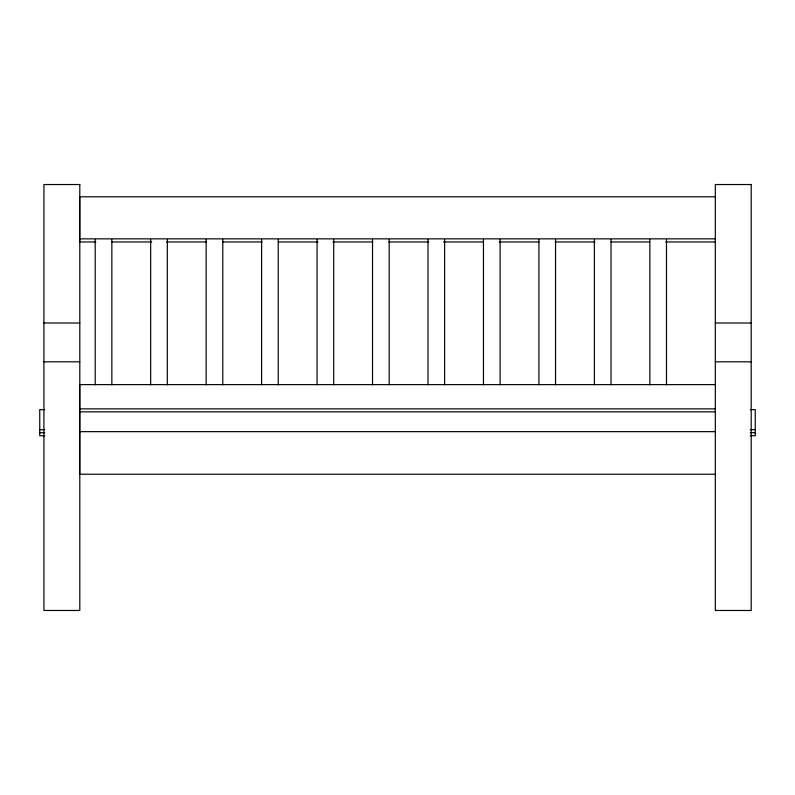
<?xml version="1.0" encoding="UTF-8"?>
<svg xmlns="http://www.w3.org/2000/svg" width="795" height="795" viewBox="0 0 795 795"><rect width="100%" height="100%" fill="white"/><g stroke="black" fill="none" stroke-linecap="round" stroke-linejoin="round"><path stroke-width="1.19" d="M715.321 196.792L79.679 196.792L79.679 241.958L95.827 241.958M79.679 238.848L715.321 238.848M111.966 241.958L151.686 241.958M166.582 241.958L206.312 241.958M222.451 241.958L262.181 241.958M278.32 241.958L318.05 241.958M332.946 241.958L372.666 241.958M388.815 241.958L428.535 241.958M443.431 241.958L483.161 241.958M499.3 241.958L539.03 241.958M555.168 241.958L594.899 241.958M611.037 241.958L649.515 241.958M665.654 241.958L715.321 241.958M43.914 322.999L79.798 322.999M715.321 322.999L751.205 322.999M43.914 361.814L79.798 361.814M715.321 361.814L751.205 361.814M715.321 384.621L79.679 384.621L79.679 474.237L715.321 474.237M79.679 408.868L715.321 408.868M44.719 409.614L39.75 409.614L39.75 435.759L44.719 435.759M750.281 409.614L755.25 409.614L755.25 435.759L750.281 435.71M79.679 411.84L715.321 411.84M39.75 429.688L44.719 429.688M750.281 429.688L755.25 429.688M79.679 431.655L715.321 431.655M39.75 432.699L44.719 432.699M750.281 432.699L755.25 432.699M666.488 239.583L666.488 384.889M649.853 239.583L649.853 384.889M611.027 239.583L611.027 384.889M594.382 239.583L594.382 384.889M555.556 239.583L555.556 384.889M538.921 239.583L538.921 384.889M500.095 239.583L500.095 384.889M483.459 239.583L483.459 384.889M444.634 239.583L444.634 384.889M427.998 239.583L427.998 384.889M389.172 239.583L389.172 384.889M372.527 239.583L372.527 384.889M333.711 239.583L333.711 384.889M317.066 239.583L317.066 384.889M278.24 239.583L278.24 384.889M261.605 239.583L261.605 384.889M222.779 239.583L222.779 384.889M206.143 239.583L206.143 384.889M167.318 239.583L167.318 384.889M150.672 239.583L150.672 384.889M111.857 239.583L111.857 384.889M95.211 239.583L95.211 384.889M79.798 184.529L43.914 184.529L43.914 610.471L79.798 610.471L79.798 184.529M751.205 184.529L715.321 184.529L715.321 610.471L751.205 610.471L751.205 184.529"/></g></svg>
